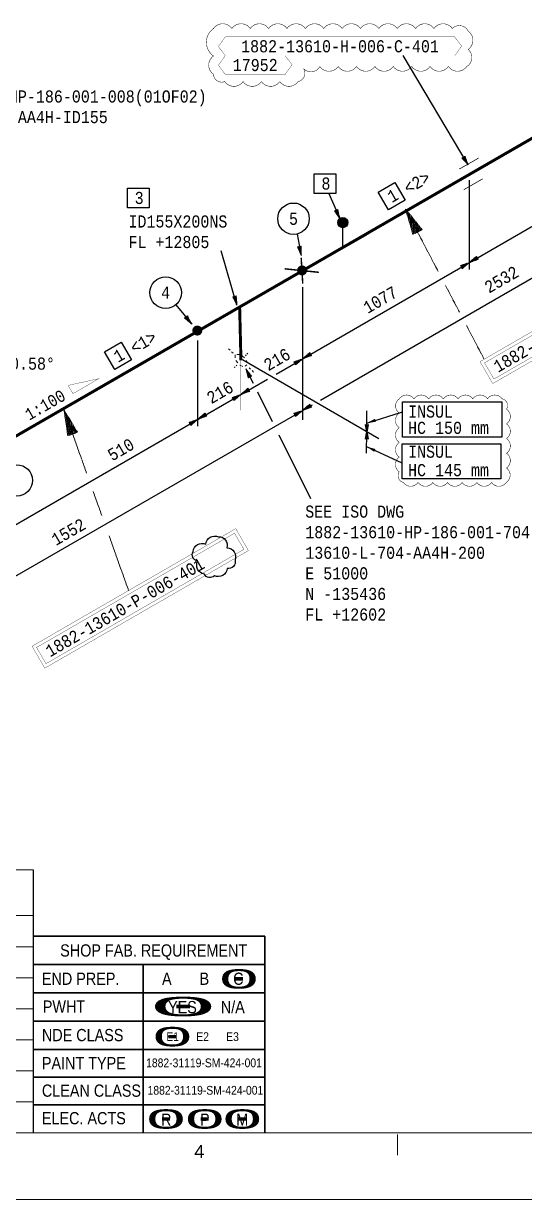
# Model space of a CAD drawing. Header units: inches. Extents: x 2203 to 3044, y -1 to 593.
# Drawn here: x 2623 to 2759.4, y -1 to 319 of the extents above; entities that cross this region are included whole.
import ezdxf
from ezdxf.enums import TextEntityAlignment as Align

# ---------------------------------------------------------------- set-up
doc = ezdxf.new("R2010")
doc.units = ezdxf.units.IN
doc.header["$MEASUREMENT"] = 0
doc.linetypes.add('Dashed', pattern=[4.18782, 2.09391, -2.09391])
doc.linetypes.add('Solid', pattern=[1, 1, 0])
for name, color, linetype in [('1', 7, 'Continuous'), ('2', 2, 'Continuous'), ('4', 7, 'Continuous'), ('BG 0 -1', 7, 'Continuous'), ('BG BG BG BG BG 2', 7, 'Continuous'), ('BG BG BG BG TITLETEXT', 7, 'Continuous'), ('BG BG BG Default', 7, 'Continuous'), ('DIM-LINES', 7, 'Continuous'), ('DIM-TEXT', 7, 'Continuous'), ('DIMLINES', 7, 'Continuous'), ('FITTINGS', 7, 'Continuous'), ('FRAME', 7, 'Continuous'), ('ISO-TEXT', 7, 'Continuous'), ('NOZZLES', 7, 'Continuous'), ('PIPE', 7, 'Continuous'), ('Rev.4', 6, 'Continuous'), ('WELDS', 7, 'Continuous')]:
    doc.layers.add(name, color=color, linetype=linetype)
for name, color, linetype, lineweight in [('dottedUndimensionedSymbol', 2, 'Dashed', 13), ('fittingDimension', 2, 'Solid', 13), ('spool', 2, 'Solid', 13), ('spoolIsoText', 2, 'Solid', 30), ('weldCyanLabel', 4, 'Solid', 13), ('weldDimension', 2, 'Solid', 13)]:
    doc.layers.add(name, color=color, linetype=linetype, lineweight=lineweight)
doc.styles.add('Arial', font='arial.ttf')
doc.styles.add('fixedText', font='MONOTXT8.shx', dxfattribs={"width": 0.85})
doc.styles.add('MONOTXT', font='MONOTXT.shx', dxfattribs={"width": 0.8})
doc.styles.get("Standard").update_dxf_attribs({"font": 'arial.ttf'})
doc.dimstyles.new('ISO-25', dxfattribs={"dimtxt": 2.5, "dimasz": 2.5, "dimexe": 1.25, "dimexo": 0.625, "dimtad": 1, "dimtxsty": 'Standard', "dimcen": 2.5, "dimclre": 4, "dimadec": 0, "dimazin": 0, "dimtfac": 1, "dimtmove": 0, "dimatfit": 3, "dimfxl": 1, "dimarcsym": 0})

msp = doc.modelspace()

# ---------------------------------------------------------------- hatches: boundary and pattern name
at = {"linetype": 'Continuous'}
msp.add_hatch(color=2, dxfattribs=at).paths.add_polyline_path([(2709.94, 266.24), (2710.06, 266.23), (2710.18, 266.21), (2710.29, 266.19), (2710.41, 266.15), (2710.52, 266.11), (2710.63, 266.05), (2710.73, 265.99), (2710.82, 265.91), (2710.91, 265.83), (2710.99, 265.74), (2711.07, 265.65), (2711.13, 265.55), (2711.19, 265.44), (2711.23, 265.33), (2711.27, 265.21), (2711.29, 265.1), (2711.31, 264.98), (2711.31, 264.86), (2711.31, 264.74), (2711.29, 264.62), (2711.27, 264.5), (2711.23, 264.39), (2711.19, 264.27), (2711.13, 264.17), (2711.07, 264.07), (2710.99, 263.97), (2710.91, 263.88), (2710.82, 263.8), (2710.73, 263.73), (2710.63, 263.66), (2710.52, 263.61), (2710.41, 263.56), (2710.29, 263.53), (2710.18, 263.5), (2710.06, 263.48), (2709.94, 263.48), (2709.82, 263.48), (2709.7, 263.5), (2709.58, 263.53), (2709.47, 263.56), (2709.35, 263.61), (2709.25, 263.66), (2709.15, 263.73), (2709.05, 263.8), (2708.96, 263.88), (2708.88, 263.97), (2708.81, 264.07), (2708.74, 264.17), (2708.69, 264.27), (2708.64, 264.39), (2708.61, 264.5), (2708.58, 264.62), (2708.56, 264.74), (2708.56, 264.86), (2708.56, 264.98), (2708.58, 265.1), (2708.61, 265.21), (2708.64, 265.33), (2708.69, 265.44), (2708.74, 265.55), (2708.81, 265.65), (2708.88, 265.74), (2708.96, 265.83), (2709.05, 265.91), (2709.15, 265.99), (2709.25, 266.05), (2709.35, 266.11), (2709.47, 266.15), (2709.58, 266.19), (2709.7, 266.21), (2709.82, 266.23)])
at = {"layer": 'DIM-LINES'}
for points in [[(2716.06, 209.81), (2716.46, 207.89), (2716.86, 209.81)], [(2716.86, 205.97), (2716.46, 207.89), (2716.06, 205.97)]]:
    msp.add_hatch(color=4, dxfattribs=at).paths.add_polyline_path(points)
at = {"layer": 'WELDS'}
h = msp.add_hatch(color=2, dxfattribs=at)
edge = h.paths.add_edge_path(flags=0)
edge.add_arc((2698.84, 251.82), 1.38, 180, 540, ccw=False)
h = msp.add_hatch(color=2, dxfattribs=at)
edge = h.paths.add_edge_path(flags=0)
edge.add_arc((2670.33, 235.46), 1.38, 180, 540, ccw=False)

# ---------------------------------------------------------------- linework, layer by layer
at = {"color": 2}
msp.add_line((2709.94, 258.11), (2709.94, 264.54), dxfattribs=at)
at = {"color": 2, "linetype": 'Continuous'}
msp.add_circle((2709.94, 264.84), 1.38, dxfattribs=at)
at = {"layer": '1', "color": 1}
msp.add_lwpolyline([(2669.16, 175.3, -0.520567), (2672.62, 177.31, -0.520567), (2676.07, 179.33, -0.520567), (2678.38, 176.33, -0.520567), (2680.61, 173.01, -0.520567), (2678.45, 170.71, -0.520567), (2674.98, 168.73, -0.520567), (2672.25, 169.2, -0.520567), (2670.44, 172.77, -0.520567)], format="xyb", close=True, dxfattribs=at)
at = {"layer": '2', "color": 4}
for p, q in [((2744.03, 280.52), (2726.34, 310.27)), ((2681.12, 242.35), (2676.79, 257.16)), ((2683.54, 225.03), (2685.49, 221.12)), ((2686.66, 218.77), (2690.68, 210.71)), ((2692.5, 207.04), (2701.1, 189.78))]:
    msp.add_line(p, q, dxfattribs=at)
for points in [[(2702.15, 278.14), (2708.05, 278.14), (2708.05, 272.78), (2702.15, 272.78)], [(2719.56, 273.11), (2724.12, 275.75), (2726.9, 270.94), (2722.33, 268.31)], [(2651.31, 274.22), (2657.21, 274.22), (2657.21, 268.86), (2651.31, 268.86)], [(2645.05, 229.65), (2649.62, 232.29), (2652.4, 227.48), (2647.83, 224.84)], [(2726.16, 216.04), (2753.23, 216.04), (2753.23, 206.45), (2726.16, 206.45)], [(2726.09, 204.59), (2752.94, 204.59), (2752.94, 195.07), (2726.09, 195.07)]]:
    msp.add_lwpolyline(points, close=True, dxfattribs=at)
for centre in [(2696.5, 265.88), (2661.69, 245.79), (2621.15, 194.67)]:
    msp.add_circle(centre, 4.29, dxfattribs=at)
at = {"layer": '4', "color": 4}
for p, q in [((2691.76, 223.6), (2804.4, 288.64)), ((2703.86, 216.56), (2804.4, 274.61)), ((2559.2, 147.07), (2689.4, 222.25)), ((2559.2, 133.04), (2701.65, 215.28))]:
    msp.add_line(p, q, dxfattribs=at)
at = {"layer": '4', "color": 2}
for p, q in [((2744.36, 252.06), (2744.36, 276.36)), ((2699, 211.17), (2699, 247.26)), ((2670.49, 209.41), (2670.49, 232.77))]:
    msp.add_line(p, q, dxfattribs=at)
at = {"layer": 'BG 0 -1', "color": 2, "linetype": 'Continuous', "lineweight": 25}
msp.add_line((2625.67, 88.7), (2625.67, 17.11), dxfattribs=at)
at = {"layer": 'BG 0 -1', "color": 7, "linetype": 'Continuous', "lineweight": 9}
for p, q in [((2227.7, 17.11), (3018.52, 17.11)), ((2724.78, 16.68), (2724.78, 11.02)), ((3043.58, -1), (2202.58, -1))]:
    msp.add_line(p, q, dxfattribs=at)
at = {"layer": 'BG BG BG BG BG 2', "color": 2, "linetype": 'Continuous', "lineweight": 15}
for p, q in [((2625.67, 88.7), (2227.7, 88.7)), ((2625.67, 76.24), (2227.7, 76.24)), ((2625.67, 67.79), (2227.7, 67.79)), ((2625.67, 59.34), (2227.7, 59.34)), ((2625.67, 50.89), (2227.7, 50.89)), ((2625.67, 42.43), (2227.7, 42.43)), ((2625.67, 33.98), (2227.7, 33.98)), ((2625.67, 25.53), (2227.7, 25.53))]:
    msp.add_line(p, q, dxfattribs=at)
at = {"layer": 'BG BG BG Default', "color": 2, "linetype": 'Continuous', "lineweight": 35}
for p, q in [((2625.53, 70.64), (2688.73, 70.64)), ((2688.73, 70.64), (2688.73, 17.11)), ((2625.53, 62.94), (2688.73, 62.94)), ((2655.62, 62.94), (2655.62, 17.11)), ((2625.53, 55.24), (2688.73, 55.24)), ((2625.53, 47.53), (2688.73, 47.53)), ((2625.53, 39.83), (2688.73, 39.83)), ((2625.67, 32.3), (2688.73, 32.3)), ((2625.67, 24.76), (2688.73, 24.76))]:
    msp.add_line(p, q, dxfattribs=at)
at = {"layer": 'DIM-LINES', "color": 4}
for p, q in [((2706.08, 272.78), (2709.12, 265.93)), ((2697.5, 261.71), (2698.56, 255.86)), ((2664.43, 242.49), (2668.85, 237.24)), ((2716.46, 207.88), (2716.46, 213.64)), ((2716.46, 207.89), (2716.06, 209.81)), ((2716.06, 209.81), (2716.86, 209.81)), ((2716.86, 209.81), (2716.46, 207.89)), ((2716.06, 205.97), (2716.46, 207.89)), ((2716.86, 205.97), (2716.06, 205.97)), ((2716.38, 202.12), (2716.46, 207.88)), ((2716.46, 207.89), (2716.86, 205.97))]:
    msp.add_line(p, q, dxfattribs=at)
at = {"layer": 'DIM-LINES', "color": 4, "const_width": 0.3}
for points in [[(2716.06, 209.81), (2716.46, 207.89), (2716.86, 209.81)], [(2716.86, 205.97), (2716.46, 207.89), (2716.06, 205.97)]]:
    msp.add_lwpolyline(points, close=True, dxfattribs=at)
at = {"layer": 'DIMLINES', "color": 2, "linetype": 'Continuous', "lineweight": 30}
msp.add_line((2719.72, 206.03), (2682.59, 227.45), dxfattribs=at)
at = {"layer": 'dottedUndimensionedSymbol', "flags": 128}
for points in [[(2678.77, 230.53), (2679.24, 230.09)], [(2679.67, 229.69), (2680.09, 229.31)], [(2680.63, 228), (2680.63, 228.81)], [(2681.31, 226.65), (2680.84, 227.33)], [(2681.12, 228.94), (2681.71, 228.95)], [(2682.55, 228.62), (2683.19, 228)], [(2683.62, 228.81), (2683.4, 228.57)], [(2683.7, 227.31), (2683.91, 226.64)], [(2684.04, 229.34), (2683.84, 229.06)], [(2680.38, 225.37), (2680.64, 225.6)], [(2680.88, 225.83), (2681.1, 226.07)], [(2682.72, 225.7), (2681.87, 226.08)], [(2683.78, 226.09), (2683.35, 225.75)], [(2684.83, 224.94), (2684.41, 225.32)], [(2685.65, 224.18), (2685.24, 224.56)]]:
    msp.add_lwpolyline(points, dxfattribs=at)
at = {"layer": 'FITTINGS', "color": 2, "linetype": 'ByBlock', "const_width": 0.2}
for points in [[(2741.6, 279.4), (2746.9, 282.4)], [(2748.02, 276.77), (2742.82, 273.77)]]:
    msp.add_lwpolyline(points, dxfattribs=at)
at = {"layer": 'FRAME', "color": 4, "linetype": 'ByBlock'}
msp.add_lwpolyline([(2635.16, 220.53, 0.08, 0.08, 0), (2636.49, 218.29, 0.08, 0.08, 0), (2643.52, 222.38, 0.08, 0.08, 0)], format="xyseb", close=True, dxfattribs=at)
at = {"layer": 'ISO-TEXT', "color": 2, "linetype": 'ByBlock', "const_width": 0.08, "flags": 128}
for points in [[(2677.95, 310.27), (2676.05, 312.77), (2677.95, 315.37), (2740.38, 315.37), (2742.28, 312.87), (2740.38, 310.27)], [(2677.95, 305.17), (2676.05, 307.67), (2677.95, 310.27), (2694.21, 310.27), (2696.11, 307.77), (2694.21, 305.17)], [(2750.73, 221.03), (2747.28, 227.01), (2802.71, 259.01), (2806.16, 253.03)], [(2751.06, 222.26), (2748.51, 226.68), (2802.38, 257.78), (2804.93, 253.36)], [(2628.8, 143.58), (2625.35, 149.55), (2680.78, 181.55), (2684.23, 175.58)], [(2629.13, 144.81), (2626.58, 149.22), (2680.45, 180.32), (2683, 175.91)]]:
    msp.add_lwpolyline(points, close=True, dxfattribs=at)
at = {"layer": 'NOZZLES', "const_width": 0.8}
for points in [[(2575.11, 180.29), (2801.36, 310.82)], [(2708.53, 257.27), (2716.23, 261.67)], [(2682.2, 227.36), (2681.84, 241.88)]]:
    msp.add_lwpolyline(points, dxfattribs=at)
at = {"layer": 'PIPE', "color": 2, "linetype": 'Dashed', "ltscale": 0.5, "const_width": 0.08}
msp.add_lwpolyline([(2682.2, 213.73), (2682.2, 227.36)], dxfattribs=at)
at = {"layer": 'Rev.4', "color": 1, "const_width": 0.132}
msp.add_lwpolyline([(2674.73, 317.65, -0.520567), (2679.73, 317.65, -0.520567), (2684.73, 317.65, -0.520567), (2689.73, 317.65, -0.520567), (2694.73, 317.65, -0.520567), (2699.73, 317.65, -0.520567), (2704.73, 317.65, -0.520567), (2709.73, 317.65, -0.520567), (2714.73, 317.65, -0.520567), (2719.73, 317.65, -0.520567), (2724.73, 317.65, -0.520567), (2729.73, 317.65, -0.520567), (2734.73, 317.65, -0.520567), (2739.73, 317.65, -0.520567), (2744.03, 316.96, -0.520567), (2744.03, 311.96, -0.520567), (2743.66, 307.33, -0.520567), (2738.66, 307.33, -0.520567), (2733.66, 307.33, -0.520567), (2728.66, 307.33, -0.520567), (2723.66, 307.33, -0.520567), (2718.66, 307.33, -0.520567), (2713.66, 307.33, -0.520567), (2708.66, 307.33, -0.520567), (2703.66, 307.33, -0.520567), (2699.24, 306.75, -0.520567), (2697.77, 303.22, -0.520567), (2692.77, 303.22, -0.520567), (2687.77, 303.22, -0.520567), (2682.77, 303.22, -0.520567), (2677.77, 303.22, -0.520567), (2674.73, 305.18, -0.520567), (2674.73, 310.18, -0.520567), (2674.73, 317.65, -0.520567)], format="xyb", dxfattribs=at)
msp.add_lwpolyline([(2725.29, 216.87, -0.520567), (2729.29, 216.87, -0.520567), (2733.29, 216.87, -0.520567), (2737.29, 216.87, -0.520567), (2741.29, 216.87, -0.520567), (2745.29, 216.87, -0.520567), (2749.29, 216.87, -0.520567), (2753.29, 216.87, -0.520567), (2754.48, 214.06, -0.520567), (2754.48, 210.06, -0.520567), (2754.48, 206.06, -0.520567), (2754.48, 202.06, -0.520567), (2754.48, 198.06, -0.520567), (2754.41, 194.13, -0.520567), (2750.41, 194.13, -0.520567), (2746.41, 194.13, -0.520567), (2742.41, 194.13, -0.520567), (2738.41, 194.13, -0.520567), (2734.41, 194.13, -0.520567), (2730.41, 194.13, -0.520567), (2726.41, 194.13, -0.520567), (2725.29, 197.02, -0.520567), (2725.29, 201.02, -0.520567), (2725.29, 205.02, -0.520567), (2725.29, 209.02, -0.520567), (2725.29, 213.02, -0.520567)], format="xyb", close=True, dxfattribs=at)
at = {"layer": 'spool', "color": 4, "flags": 128}
for points in [[(2727.02, 268.45), (2731.49, 262.92), (2729.02, 261.62), (2727.02, 268.45), (2727.66, 267.22), (2731.24, 262.79), (2729.27, 261.75), (2727.66, 267.22), (2728.31, 265.98), (2731, 262.66), (2729.51, 261.88), (2728.31, 265.98), (2728.96, 264.74), (2730.75, 262.53), (2729.76, 262.01), (2728.96, 264.74), (2729.61, 263.51), (2730.5, 262.4), (2730.01, 262.14), (2729.61, 263.51)], [(2634.04, 213.88), (2637.71, 207.77), (2635.08, 206.83), (2634.04, 213.88), (2634.51, 212.56), (2637.44, 207.68), (2635.34, 206.93), (2634.51, 212.56), (2634.98, 211.25), (2637.18, 207.59), (2635.6, 207.02), (2634.98, 211.25), (2635.45, 209.93), (2636.92, 207.49), (2635.87, 207.12), (2635.45, 209.93), (2635.92, 208.62), (2636.65, 207.4), (2636.13, 207.21), (2635.92, 208.62)]]:
    msp.add_lwpolyline(points, dxfattribs=at)
at = {"layer": 'weldCyanLabel'}
for p, q in [((2727.02, 268.45), (2735.89, 251.53)), ((2737.87, 247.74), (2741.66, 240.51)), ((2743.56, 236.88), (2748.35, 227.74)), ((2634.04, 213.88), (2640.19, 196.67)), ((2641.99, 191.64), (2644.31, 185.17)), ((2646.31, 179.57), (2651.62, 164.72))]:
    msp.add_line(p, q, dxfattribs=at)
at = {"layer": 'weldDimension', "color": 4, "flags": 128}
for points in [[(2744.03, 280.52), (2742.33, 282.41), (2743.18, 282.92), (2744.03, 280.52), (2743.78, 280.95), (2742.41, 282.46), (2743.1, 282.87), (2743.78, 280.95), (2743.52, 281.38), (2742.5, 282.51), (2743.01, 282.82), (2743.52, 281.38), (2743.27, 281.81), (2742.58, 282.56), (2742.93, 282.76), (2743.27, 281.81), (2743.01, 282.23), (2742.67, 282.61), (2742.84, 282.71), (2743.01, 282.23)], [(2709.12, 265.93), (2708.56, 268.41), (2707.65, 268.01), (2709.12, 265.93), (2708.92, 266.39), (2708.47, 268.37), (2707.74, 268.05), (2708.92, 266.39), (2708.72, 266.84), (2708.38, 268.33), (2707.84, 268.09), (2708.72, 266.84), (2708.51, 267.3), (2708.29, 268.29), (2707.93, 268.13), (2708.51, 267.3), (2708.31, 267.75), (2708.2, 268.25), (2708.02, 268.17), (2708.31, 267.75)], [(2698.56, 255.86), (2698.61, 258.41), (2697.63, 258.23), (2698.56, 255.86), (2698.47, 256.36), (2698.51, 258.39), (2697.73, 258.25), (2698.47, 256.36), (2698.39, 256.85), (2698.41, 258.37), (2697.82, 258.26), (2698.39, 256.85), (2698.3, 257.34), (2698.31, 258.35), (2697.92, 258.28), (2698.3, 257.34), (2698.21, 257.83), (2698.22, 258.33), (2698.02, 258.3), (2698.21, 257.83)], [(2744.36, 253.97), (2742.45, 252.3), (2741.95, 253.16), (2744.36, 253.97), (2743.93, 253.73), (2742.4, 252.38), (2742, 253.07), (2743.93, 253.73), (2743.49, 253.48), (2742.35, 252.47), (2742.05, 252.99), (2743.49, 253.48), (2743.06, 253.23), (2742.3, 252.56), (2742.1, 252.9), (2743.06, 253.23), (2742.63, 252.98), (2742.25, 252.64), (2742.15, 252.81), (2742.63, 252.98)], [(2744.36, 253.97), (2746.77, 254.79), (2746.27, 255.65), (2744.36, 253.97), (2744.79, 254.22), (2746.72, 254.88), (2746.32, 255.57), (2744.79, 254.22), (2745.22, 254.47), (2746.67, 254.96), (2746.37, 255.48), (2745.22, 254.47), (2745.65, 254.72), (2746.62, 255.05), (2746.42, 255.39), (2745.65, 254.72), (2746.08, 254.97), (2746.57, 255.13), (2746.47, 255.31), (2746.08, 254.97)], [(2681.12, 242.35), (2679.95, 244.6), (2680.9, 244.88), (2681.12, 242.35), (2680.98, 242.83), (2680.04, 244.63), (2680.81, 244.86), (2680.98, 242.83), (2680.84, 243.31), (2680.14, 244.66), (2680.71, 244.83), (2680.84, 243.31), (2680.7, 243.79), (2680.23, 244.69), (2680.62, 244.8), (2680.7, 243.79), (2680.56, 244.26), (2680.33, 244.72), (2680.52, 244.77), (2680.56, 244.26)], [(2668.85, 237.24), (2667.62, 239.47), (2666.86, 238.83), (2668.85, 237.24), (2668.53, 237.62), (2667.55, 239.4), (2666.94, 238.89), (2668.53, 237.62), (2668.2, 238), (2667.47, 239.34), (2667.01, 238.95), (2668.2, 238), (2667.88, 238.38), (2667.39, 239.28), (2667.09, 239.02), (2667.88, 238.38), (2667.56, 238.77), (2667.32, 239.21), (2667.17, 239.08), (2667.56, 238.77)], [(2699, 227.79), (2697.09, 226.11), (2696.59, 226.97), (2699, 227.79), (2698.57, 227.54), (2697.04, 226.2), (2696.64, 226.89), (2698.57, 227.54), (2698.14, 227.29), (2696.99, 226.28), (2696.69, 226.8), (2698.14, 227.29), (2697.7, 227.04), (2696.94, 226.37), (2696.74, 226.71), (2697.7, 227.04), (2697.27, 226.79), (2696.89, 226.45), (2696.79, 226.63), (2697.27, 226.79)], [(2699, 227.79), (2701.41, 228.6), (2700.91, 229.46), (2699, 227.79), (2699.43, 228.04), (2701.36, 228.69), (2700.96, 229.38), (2699.43, 228.04), (2699.86, 228.28), (2701.31, 228.77), (2701.01, 229.29), (2699.86, 228.28), (2700.29, 228.53), (2701.26, 228.86), (2701.06, 229.21), (2700.29, 228.53), (2700.73, 228.78), (2701.21, 228.95), (2701.11, 229.12), (2700.73, 228.78)], [(2683.54, 225.03), (2685.09, 223.02), (2684.19, 222.58), (2683.54, 225.03), (2683.76, 224.59), (2685, 222.97), (2684.28, 222.62), (2683.76, 224.59), (2683.98, 224.14), (2684.91, 222.93), (2684.37, 222.67), (2683.98, 224.14), (2684.2, 223.69), (2684.82, 222.89), (2684.46, 222.71), (2684.2, 223.69), (2684.42, 223.25), (2684.73, 222.84), (2684.55, 222.75), (2684.42, 223.25)], [(2682.2, 218.09), (2680.29, 216.41), (2679.79, 217.27), (2682.2, 218.09), (2681.77, 217.84), (2680.24, 216.5), (2679.84, 217.19), (2681.77, 217.84), (2681.34, 217.59), (2680.19, 216.58), (2679.89, 217.1), (2681.34, 217.59), (2680.9, 217.34), (2680.14, 216.67), (2679.94, 217.01), (2680.9, 217.34), (2680.47, 217.09), (2680.09, 216.75), (2679.99, 216.93), (2680.47, 217.09)], [(2682.2, 218.09), (2684.61, 218.9), (2684.11, 219.76), (2682.2, 218.09), (2682.63, 218.34), (2684.56, 218.99), (2684.16, 219.68), (2682.63, 218.34), (2683.06, 218.59), (2684.51, 219.07), (2684.21, 219.59), (2683.06, 218.59), (2683.49, 218.83), (2684.46, 219.16), (2684.26, 219.51), (2683.49, 218.83), (2683.93, 219.08), (2684.41, 219.25), (2684.31, 219.42), (2683.93, 219.08)], [(2699, 213.75), (2701.41, 214.57), (2700.91, 215.43), (2699, 213.75), (2699.43, 214), (2701.36, 214.66), (2700.96, 215.35), (2699.43, 214), (2699.86, 214.25), (2701.31, 214.74), (2701.01, 215.26), (2699.86, 214.25), (2700.29, 214.5), (2701.26, 214.83), (2701.06, 215.17), (2700.29, 214.5), (2700.73, 214.75), (2701.21, 214.91), (2701.11, 215.09), (2700.73, 214.75)], [(2670.49, 211.33), (2668.58, 209.65), (2668.08, 210.51), (2670.49, 211.33), (2670.06, 211.08), (2668.53, 209.74), (2668.13, 210.43), (2670.06, 211.08), (2669.63, 210.83), (2668.48, 209.82), (2668.18, 210.34), (2669.63, 210.83), (2669.2, 210.58), (2668.43, 209.91), (2668.23, 210.25), (2669.2, 210.58), (2668.76, 210.33), (2668.38, 209.99), (2668.28, 210.17), (2668.76, 210.33)], [(2670.49, 211.33), (2672.9, 212.14), (2672.4, 213), (2670.49, 211.33), (2670.92, 211.58), (2672.85, 212.23), (2672.45, 212.92), (2670.92, 211.58), (2671.35, 211.83), (2672.8, 212.31), (2672.5, 212.83), (2671.35, 211.83), (2671.79, 212.07), (2672.75, 212.4), (2672.55, 212.75), (2671.79, 212.07), (2672.22, 212.32), (2672.7, 212.49), (2672.6, 212.66), (2672.22, 212.32)], [(2699, 213.75), (2697.09, 212.08), (2696.59, 212.94), (2699, 213.75), (2698.57, 213.51), (2697.04, 212.16), (2696.64, 212.85), (2698.57, 213.51), (2698.14, 213.26), (2696.99, 212.25), (2696.69, 212.77), (2698.14, 213.26), (2697.7, 213.01), (2696.94, 212.34), (2696.74, 212.68), (2697.7, 213.01), (2697.27, 212.76), (2696.89, 212.42), (2696.79, 212.59), (2697.27, 212.76)]]:
    msp.add_lwpolyline(points, dxfattribs=at)
at = {"layer": 'WELDS', "color": 2, "linetype": 'ByBlock', "const_width": 0.4}
for points in [[(2698.59, 255.26), (2699.02, 248.19)], [(2694.11, 252.26), (2703.41, 251.31)]]:
    msp.add_lwpolyline(points, dxfattribs=at)

# ---------------------------------------------------------------- texts
at = {"layer": '2', "style": 'fixedText', "width": 0.85}
for s, p in [('5', (2696.5, 265.88)), ('4', (2661.69, 245.79))]:
    msp.add_text(s, height=3.3, dxfattribs=at).set_placement(p, align=Align.MIDDLE_CENTER)
at = {"layer": 'BG 0 -1', "color": 7, "style": 'Arial', "width": 1.008516}
msp.add_text('4', height=3.54, dxfattribs=at).set_placement((2670.86, 12.05), align=Align.MIDDLE)
at = {"layer": 'BG BG BG BG TITLETEXT', "color": 4, "style": 'Arial', "width": 0.840889}
for s, height, p in [('SHOP FAB. REQUIREMENT', 3.3327, (2633, 66.77)), ('END PREP.', 3.333, (2628.02, 59.07)), ('PWHT', 3.333, (2628.27, 51.49)), ('NDE CLASS', 3.333, (2628.02, 43.74)), ('PAINT TYPE', 3.333, (2628.02, 36.09)), ('CLEAN CLASS', 3.3327, (2628.02, 28.62)), ('ELEC. ACTS', 3.333, (2628.02, 21.12))]:
    msp.add_text(s, height=height, dxfattribs=at).set_placement(p, align=Align.MIDDLE_LEFT)
for s, height, p in [('A       B      C', 3.3327, (2671.81, 59.07)), ('YES      N/A', 3.3327, (2672.8, 51.35)), ('E1      E2      E3', 2.4, (2671.76, 43.31)), ('1882-31119-SM-424-001', 2.4, (2672.14, 36.18)), ('1882-31119-SM-424-001', 2.4, (2672.53, 28.71)), ('R', 3.33, (2661.85, 20.72)), ('P', 3.33, (2672.37, 20.72)), ('M', 3.33, (2682.55, 20.72))]:
    msp.add_text(s, height=height, dxfattribs=at).set_placement(p, align=Align.MIDDLE_CENTER)
at = {"layer": 'DIM-TEXT', "color": 2, "style": 'MONOTXT', "width": 0.8566}
for s, p in [('2532', (2749.72, 245.49)), ('1077', (2716.7, 239.96)), ('216', (2689.65, 224.34)), ('216', (2674.13, 215.38)), ('510', (2647.16, 199.81)), ('1552', (2631.85, 176.81))]:
    msp.add_text(s, height=3.3, rotation=30, dxfattribs=at).set_placement(p)
at = {"layer": 'fittingDimension', "style": 'fixedText', "width": 0.85}
msp.add_text('1:100', height=3.2, rotation=29.8376, dxfattribs=at).set_placement((2629.69, 213.84), align=Align.CENTER)
at = {"layer": 'ISO-TEXT', "color": 2, "style": 'MONOTXT', "width": 0.8566}
for s, p in [('1882-13610-H-006-C-401', (2709.16, 312.82)), ('17952', (2686.08, 307.72))]:
    msp.add_text(s, height=3.3, dxfattribs=at).set_placement(p, align=Align.MIDDLE_CENTER)
for s, p in [('1882-13610-HP-186-001-008(01OF02)', (2592.13, 297.51)), ('13610-L-008-AA4H-ID155', (2592.13, 291.91)), ('8', (2704.11, 273.82)), ('3', (2653.27, 269.9)), ('ID155X200NS', (2651.59, 263.5)), ('FL +12805', (2651.59, 257.9)), ('TRIM 0.58%%D', (2607.11, 224.81)), ('INSUL', (2727.68, 211.78)), ('HC 150 mm', (2727.68, 207.34)), ('INSUL', (2727.68, 200.85)), ('HC 145 mm', (2727.68, 195.83)), ('SEE ISO DWG', (2699.7, 184.54)), ('1882-13610-HP-186-001-704(01OF01)', (2699.7, 178.94)), ('13610-L-704-AA4H-200', (2699.7, 173.34)), ('E 51000', (2699.7, 167.74)), ('N -135436', (2699.7, 162.14)), ('FL +12602', (2699.7, 156.54))]:
    msp.add_text(s, height=3.3, dxfattribs=at).set_placement(p)
for s, p in [('<2>', (2727.76, 272.5)), ('1', (2723.26, 270.13)), ('1882-13610-P-006-402', (2752.17, 223.94)), ('<1>', (2653.26, 229.04)), ('1', (2648.75, 226.66)), ('1882-13610-P-006-401', (2630.24, 146.49))]:
    msp.add_text(s, height=3.3, rotation=30, dxfattribs=at).set_placement(p)
at = {"layer": 'spoolIsoText', "style": 'fixedText'}
for width, p in [(2.55, (2681.66, 59.02)), (4.25, (2666.47, 51.5)), (2.55, (2663.56, 43.3)), (2.55, (2661.8, 20.89)), (2.55, (2672.35, 20.89)), (2.55, (2682.58, 20.89))]:
    msp.add_text('0', height=5.23, dxfattribs=dict(at, width=width)).set_placement(p, align=Align.MIDDLE_CENTER)

# ---------------------------------------------------------------- leaders
at = {"layer": '2', "color": 4}
for points in [[(2716.43, 210.3), (2726.18, 213.32)], [(2716.37, 203.88), (2726.03, 199.47)]]:
    msp.add_leader(points, dimstyle='ISO-25', override={"dimgap": 0.625, "dimtad": 0}, dxfattribs=at)

doc.saveas('drawing.dxf')
